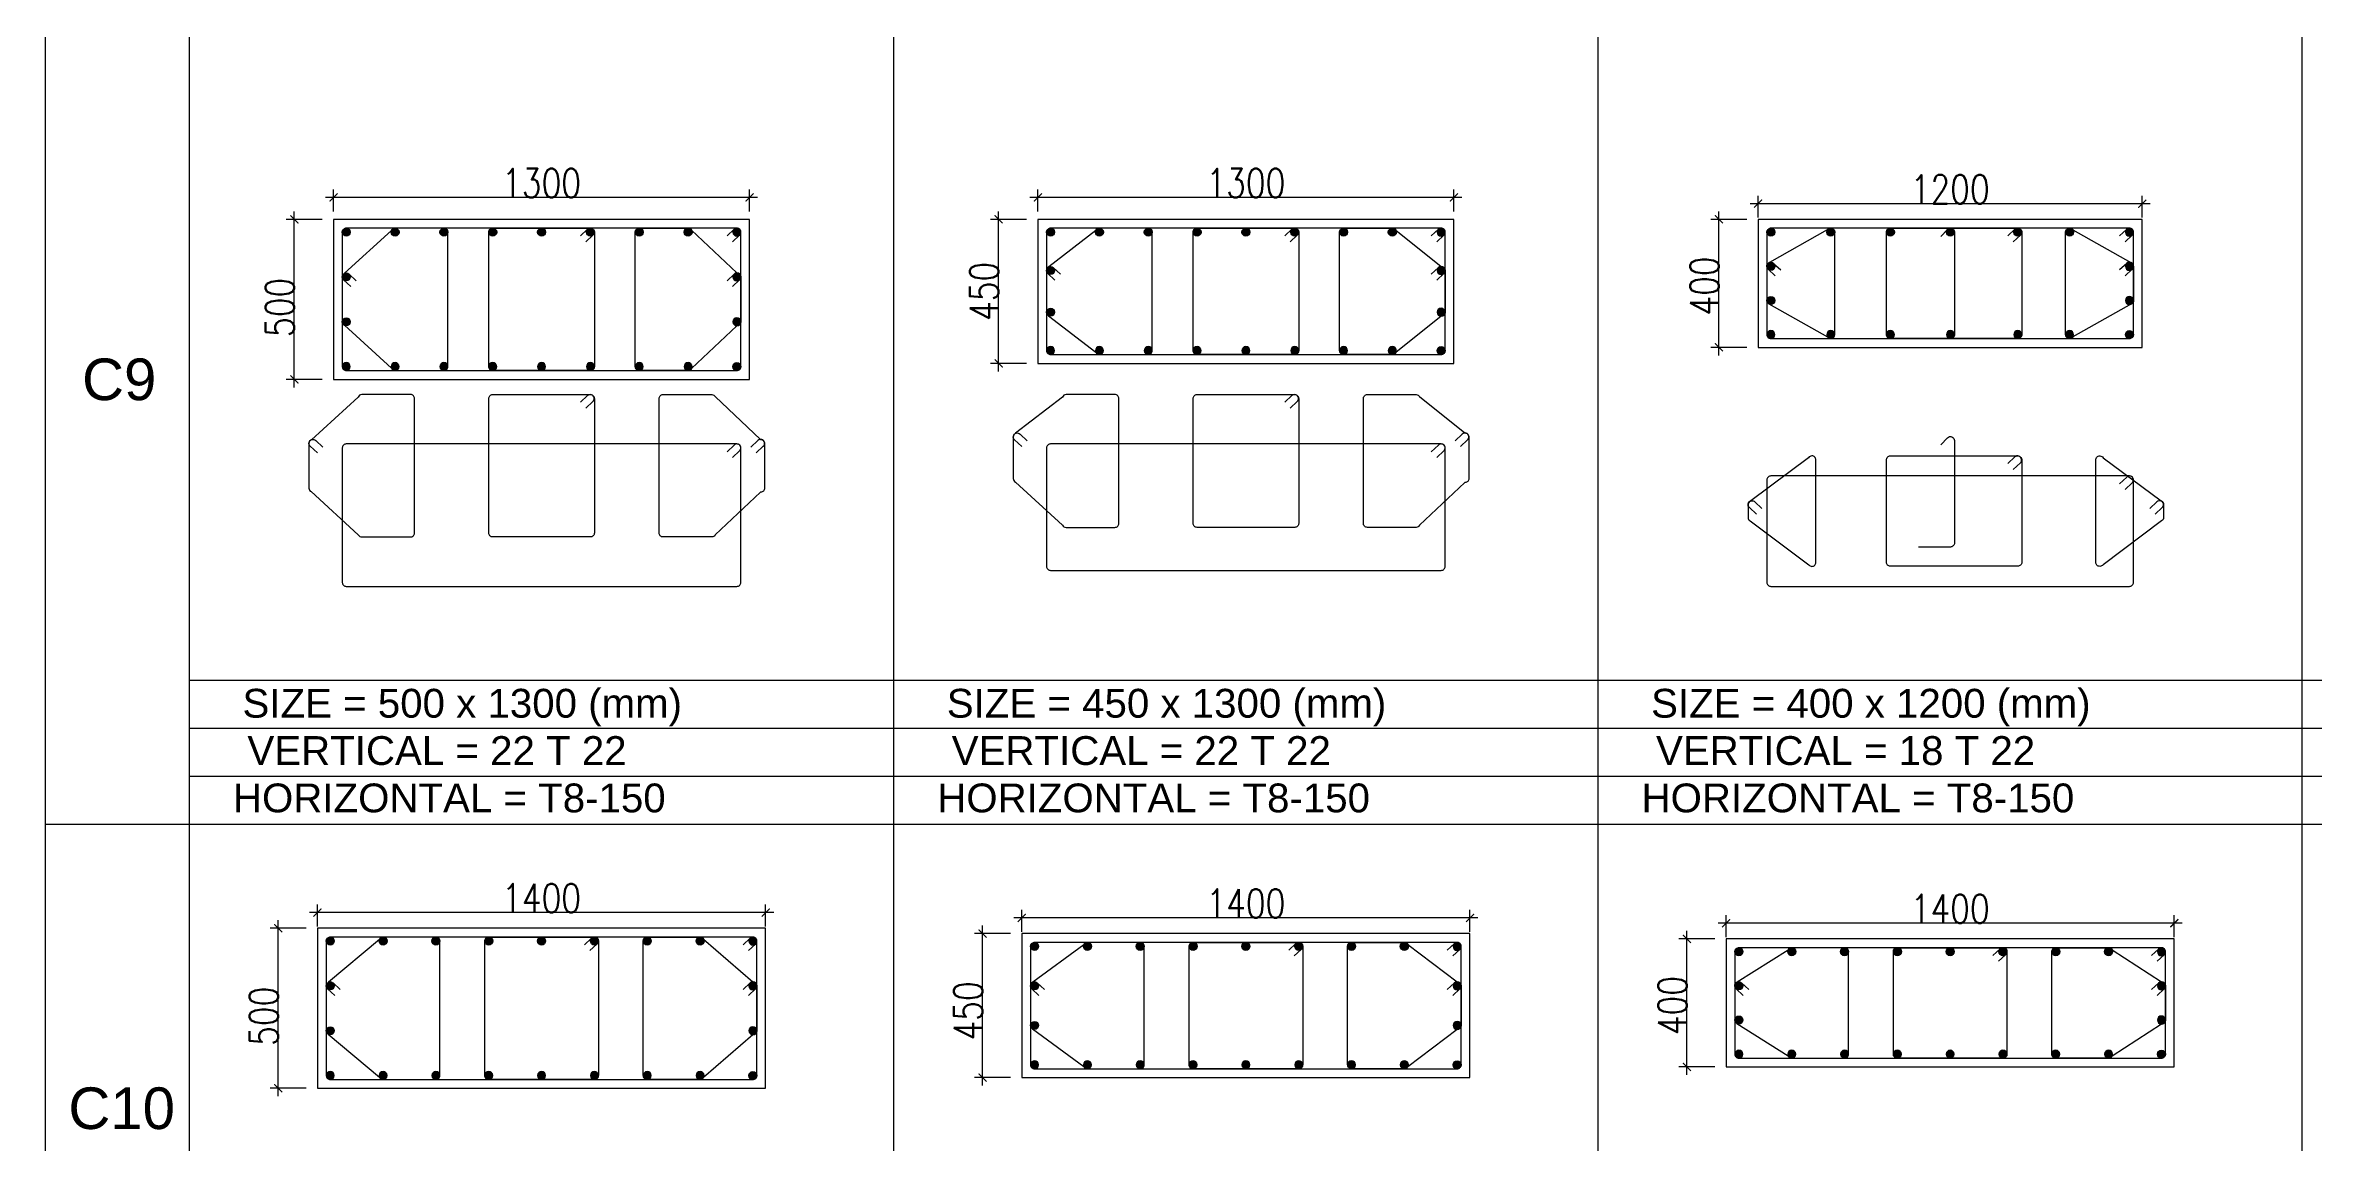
# Model space of a CAD drawing. Header units: millimetres. Extents: x -967280 to 3852, y 2833 to 1955156.
# Drawn here: x -420373 to -413288, y 452989 to 456417 of the extents above; entities that cross this region are included whole.
import ezdxf

# ---------------------------------------------------------------- set-up
doc = ezdxf.new("R2010")
doc.units = ezdxf.units.MM
doc.header["$LTSCALE"] = 1000
doc.header["$PDMODE"] = 35
doc.header["$PDSIZE"] = 25
for name, color, linetype in [('BARS', 1, 'Continuous'), ('S -Beams', 2, 'Continuous'), ('ST-COLUMN', 2, 'Continuous'), ('ST-STEEL', 4, 'Continuous'), ('ST-STEEL MARK', 1, 'Continuous'), ('ST-TEXT', 3, 'Continuous')]:
    doc.layers.add(name, color=color, linetype=linetype)
doc.styles.add('SIMPLEX', font='romans.shx', dxfattribs={"width": 0.8, "height": 90})
doc.styles.add('STRECTURAL', font='arial.ttf')
doc.styles.add('TXT DIM 25', font='arial.ttf')
doc.dimstyles.new('ST- DIM1-25', dxfattribs={"dimscale": 0.025, "dimtxt": 1000, "dimasz": 1000, "dimexe": 1000, "dimexo": 1000, "dimgap": 0.5, "dimtad": 2, "dimdec": 0, "dimrnd": 5, "dimzin": 0, "dimdsep": 46, "dimtxsty": 'TXT DIM 25', "dimblk": 'ARCHTICK', "dimcen": 90, "dimdle": 1000, "dimclrd": 1, "dimclre": 1, "dimclrt": 3, "dimadec": 1, "dimazin": 0, "dimtfac": 1, "dimtdec": 0, "dimtofl": 0, "dimtmove": 0, "dimatfit": 3, "dimfxl": 1, "dimtolj": 1, "dimtzin": 0, "dimarcsym": 0})

# ---------------------------------------------------------------- blocks, each defined once
blk = doc.blocks.new('_ArchTick')
at = {"color": 0, "linetype": 'ByBlock', "const_width": 0.15}
blk.add_lwpolyline([(-0.5, -0.5), (0.5, 0.5)], dxfattribs=at)
blk = doc.blocks.new('*D537')
at = {"color": 1, "lineweight": -2, "transparency": 16777216}
for p, q in [((-419645.5, 453133.4), (-419645.5, 453683.4)), ((-419558.2, 453658.4), (-419670.5, 453658.4)), ((-419558.2, 453158.4), (-419670.5, 453158.4))]:
    blk.add_line(p, q, dxfattribs=at)
at = {"layer": 'Defpoints', "color": 0, "transparency": 16777216}
for p in [(-419645.5, 453658.4), (-419533.2, 453658.4), (-419533.2, 453158.4)]:
    blk.add_point(p, dxfattribs=at)
at = {"color": 1, "lineweight": -2, "transparency": 16777216, "xscale": 25, "yscale": 25, "zscale": 25}
for p, rotation in [((-419645.5, 453658.4), 90), ((-419645.5, 453158.4), 270)]:
    blk.add_blockref('_ArchTick', p, dxfattribs=dict(at, rotation=rotation))
at = {"color": 3, "transparency": 16777216, "insert": (-419690.5, 453383.4), "char_height": 90, "attachment_point": 5, "rotation": 90, "style": 'SIMPLEX'}
blk.add_mtext('\\A1;500', dxfattribs=at)
blk = doc.blocks.new('*D538')
at = {"color": 1, "lineweight": -2, "transparency": 16777216}
for p, q in [((-418098.2, 453707.5), (-419548.2, 453707.5)), ((-419523.2, 453664), (-419523.2, 453732.5)), ((-418123.2, 453664), (-418123.2, 453732.5))]:
    blk.add_line(p, q, dxfattribs=at)
at = {"layer": 'Defpoints', "color": 0, "transparency": 16777216}
for p in [(-419523.2, 453707.5), (-419523.2, 453639), (-418123.2, 453639)]:
    blk.add_point(p, dxfattribs=at)
at = {"color": 1, "lineweight": -2, "transparency": 16777216, "xscale": 25, "yscale": 25, "zscale": 25, "rotation": 180}
blk.add_blockref('_ArchTick', (-419523.2, 453707.5), dxfattribs=at)
at = {"color": 1, "lineweight": -2, "transparency": 16777216, "xscale": 25, "yscale": 25, "zscale": 25}
blk.add_blockref('_ArchTick', (-418123.2, 453707.5), dxfattribs=at)
at = {"color": 3, "transparency": 16777216, "insert": (-418823.2, 453752.5), "char_height": 90, "attachment_point": 5, "style": 'SIMPLEX'}
blk.add_mtext('\\A1;1400', dxfattribs=at)
blk = doc.blocks.new('D25')
at = {"layer": 'BARS'}
h = blk.add_hatch(color=256, dxfattribs=at)
h.dxf.hatch_style = 1
edge = h.paths.add_edge_path()
edge.add_arc((0, 0), 12.5, 0, 360)
at = {"layer": 'BARS', "color": 1}
blk.add_circle((0, 0), 12.5, dxfattribs=at)
at = {"layer": 'Defpoints'}
for p, q in [((12.5, 0), (-12.5, 0)), ((0, -12.5), (0, 12.5))]:
    blk.add_line(p, q, dxfattribs=at)
at = {"layer": 'ST-STEEL'}
blk.add_circle((0, 0), 12.5, dxfattribs=at)
blk = doc.blocks.new('*D203')
at = {"color": 1, "lineweight": -2, "transparency": 16777216}
for p, q in [((-419508.2, 455873.4), (-419620.5, 455873.4)), ((-419595.5, 455348.4), (-419595.5, 455898.4)), ((-419508.2, 455373.4), (-419620.5, 455373.4))]:
    blk.add_line(p, q, dxfattribs=at)
at = {"layer": 'Defpoints', "color": 0, "transparency": 16777216}
for p in [(-419595.5, 455873.4), (-419483.2, 455873.4), (-419483.2, 455373.4)]:
    blk.add_point(p, dxfattribs=at)
at = {"color": 1, "lineweight": -2, "transparency": 16777216, "xscale": 25, "yscale": 25, "zscale": 25}
for p, rotation in [((-419595.5, 455873.4), 90), ((-419595.5, 455373.4), 270)]:
    blk.add_blockref('_ArchTick', p, dxfattribs=dict(at, rotation=rotation))
at = {"color": 3, "transparency": 16777216, "insert": (-419640.5, 455598.4), "char_height": 90, "attachment_point": 5, "rotation": 90, "style": 'SIMPLEX'}
blk.add_mtext('\\A1;500', dxfattribs=at)
blk = doc.blocks.new('*D204')
at = {"color": 1, "lineweight": -2, "transparency": 16777216}
for p, q in [((-419473.2, 455898.4), (-419473.2, 455966.9)), ((-418173.2, 455898.4), (-418173.2, 455966.9)), ((-418148.2, 455941.9), (-419498.2, 455941.9))]:
    blk.add_line(p, q, dxfattribs=at)
at = {"layer": 'Defpoints', "color": 0, "transparency": 16777216}
for p in [(-419473.2, 455941.9), (-419473.2, 455873.4), (-418173.2, 455873.4)]:
    blk.add_point(p, dxfattribs=at)
at = {"color": 1, "lineweight": -2, "transparency": 16777216, "xscale": 25, "yscale": 25, "zscale": 25, "rotation": 180}
blk.add_blockref('_ArchTick', (-419473.2, 455941.9), dxfattribs=at)
at = {"color": 1, "lineweight": -2, "transparency": 16777216, "xscale": 25, "yscale": 25, "zscale": 25}
blk.add_blockref('_ArchTick', (-418173.2, 455941.9), dxfattribs=at)
at = {"color": 3, "transparency": 16777216, "insert": (-418823.2, 455986.9), "char_height": 90, "attachment_point": 5, "style": 'SIMPLEX'}
blk.add_mtext('\\A1;1300', dxfattribs=at)
blk = doc.blocks.new('*D205')
at = {"color": 1, "lineweight": -2, "transparency": 16777216}
for p, q in [((-417308.2, 455873.4), (-417420.5, 455873.4)), ((-417395.5, 455398.4), (-417395.5, 455898.4)), ((-417308.2, 455423.4), (-417420.5, 455423.4))]:
    blk.add_line(p, q, dxfattribs=at)
at = {"layer": 'Defpoints', "color": 0, "transparency": 16777216}
for p in [(-417395.5, 455873.4), (-417283.2, 455873.4), (-417283.2, 455423.4)]:
    blk.add_point(p, dxfattribs=at)
at = {"color": 1, "lineweight": -2, "transparency": 16777216, "xscale": 25, "yscale": 25, "zscale": 25}
for p, rotation in [((-417395.5, 455873.4), 90), ((-417395.5, 455423.4), 270)]:
    blk.add_blockref('_ArchTick', p, dxfattribs=dict(at, rotation=rotation))
at = {"color": 3, "transparency": 16777216, "insert": (-417440.5, 455648.4), "char_height": 90, "attachment_point": 5, "rotation": 90, "style": 'SIMPLEX'}
blk.add_mtext('\\A1;450', dxfattribs=at)
blk = doc.blocks.new('*D206')
at = {"color": 1, "lineweight": -2, "transparency": 16777216}
for p, q in [((-417273.2, 455898.4), (-417273.2, 455966.9)), ((-415973.2, 455898.4), (-415973.2, 455966.9)), ((-415948.2, 455941.9), (-417298.2, 455941.9))]:
    blk.add_line(p, q, dxfattribs=at)
at = {"layer": 'Defpoints', "color": 0, "transparency": 16777216}
for p in [(-417273.2, 455941.9), (-417273.2, 455873.4), (-415973.2, 455873.4)]:
    blk.add_point(p, dxfattribs=at)
at = {"color": 1, "lineweight": -2, "transparency": 16777216, "xscale": 25, "yscale": 25, "zscale": 25, "rotation": 180}
blk.add_blockref('_ArchTick', (-417273.2, 455941.9), dxfattribs=at)
at = {"color": 1, "lineweight": -2, "transparency": 16777216, "xscale": 25, "yscale": 25, "zscale": 25}
blk.add_blockref('_ArchTick', (-415973.2, 455941.9), dxfattribs=at)
at = {"color": 3, "transparency": 16777216, "insert": (-416623.2, 455986.9), "char_height": 90, "attachment_point": 5, "style": 'SIMPLEX'}
blk.add_mtext('\\A1;1300', dxfattribs=at)
blk = doc.blocks.new('*D211')
at = {"color": 1, "lineweight": -2, "transparency": 16777216}
for p, q in [((-417358.2, 453641.8), (-417470.5, 453641.8)), ((-417445.5, 453166.8), (-417445.5, 453666.8)), ((-417358.2, 453191.8), (-417470.5, 453191.8))]:
    blk.add_line(p, q, dxfattribs=at)
at = {"layer": 'Defpoints', "color": 0, "transparency": 16777216}
for p in [(-417445.5, 453641.8), (-417333.2, 453641.8), (-417333.2, 453191.8)]:
    blk.add_point(p, dxfattribs=at)
at = {"color": 1, "lineweight": -2, "transparency": 16777216, "xscale": 25, "yscale": 25, "zscale": 25}
for p, rotation in [((-417445.5, 453641.8), 90), ((-417445.5, 453191.8), 270)]:
    blk.add_blockref('_ArchTick', p, dxfattribs=dict(at, rotation=rotation))
at = {"color": 3, "transparency": 16777216, "insert": (-417490.5, 453400.1), "char_height": 90, "attachment_point": 5, "rotation": 90, "style": 'SIMPLEX'}
blk.add_mtext('\\A1;450', dxfattribs=at)
blk = doc.blocks.new('*D212')
at = {"color": 1, "lineweight": -2, "transparency": 16777216}
for p, q in [((-415898.2, 453690.8), (-417348.2, 453690.8)), ((-417323.2, 453647.3), (-417323.2, 453715.8)), ((-415923.2, 453647.3), (-415923.2, 453715.8))]:
    blk.add_line(p, q, dxfattribs=at)
at = {"layer": 'Defpoints', "color": 0, "transparency": 16777216}
for p in [(-417323.2, 453690.8), (-417323.2, 453622.3), (-415923.2, 453622.3)]:
    blk.add_point(p, dxfattribs=at)
at = {"color": 1, "lineweight": -2, "transparency": 16777216, "xscale": 25, "yscale": 25, "zscale": 25, "rotation": 180}
blk.add_blockref('_ArchTick', (-417323.2, 453690.8), dxfattribs=at)
at = {"color": 1, "lineweight": -2, "transparency": 16777216, "xscale": 25, "yscale": 25, "zscale": 25}
blk.add_blockref('_ArchTick', (-415923.2, 453690.8), dxfattribs=at)
at = {"color": 3, "transparency": 16777216, "insert": (-416623.2, 453735.8), "char_height": 90, "attachment_point": 5, "style": 'SIMPLEX'}
blk.add_mtext('\\A1;1400', dxfattribs=at)
blk = doc.blocks.new('*D213')
at = {"color": 1, "lineweight": -2, "transparency": 16777216}
for p, q in [((-415158.2, 453625.1), (-415270.5, 453625.1)), ((-415245.5, 453200.1), (-415245.5, 453650.1)), ((-415158.2, 453225.1), (-415270.5, 453225.1))]:
    blk.add_line(p, q, dxfattribs=at)
at = {"layer": 'Defpoints', "color": 0, "transparency": 16777216}
for p in [(-415245.5, 453625.1), (-415133.2, 453625.1), (-415133.2, 453225.1)]:
    blk.add_point(p, dxfattribs=at)
at = {"color": 1, "lineweight": -2, "transparency": 16777216, "xscale": 25, "yscale": 25, "zscale": 25}
for p, rotation in [((-415245.5, 453625.1), 90), ((-415245.5, 453225.1), 270)]:
    blk.add_blockref('_ArchTick', p, dxfattribs=dict(at, rotation=rotation))
at = {"color": 3, "transparency": 16777216, "insert": (-415290.5, 453416.8), "char_height": 90, "attachment_point": 5, "rotation": 90, "style": 'SIMPLEX'}
blk.add_mtext('\\A1;400', dxfattribs=at)
blk = doc.blocks.new('*D214')
at = {"color": 1, "lineweight": -2, "transparency": 16777216}
for p, q in [((-415123.2, 453630.6), (-415123.2, 453699.2)), ((-413723.2, 453630.6), (-413723.2, 453699.2)), ((-413698.2, 453674.2), (-415148.2, 453674.2))]:
    blk.add_line(p, q, dxfattribs=at)
at = {"layer": 'Defpoints', "color": 0, "transparency": 16777216}
for p in [(-415123.2, 453674.2), (-415123.2, 453605.6), (-413723.2, 453605.6)]:
    blk.add_point(p, dxfattribs=at)
at = {"color": 1, "lineweight": -2, "transparency": 16777216, "xscale": 25, "yscale": 25, "zscale": 25, "rotation": 180}
blk.add_blockref('_ArchTick', (-415123.2, 453674.2), dxfattribs=at)
at = {"color": 1, "lineweight": -2, "transparency": 16777216, "xscale": 25, "yscale": 25, "zscale": 25}
blk.add_blockref('_ArchTick', (-413723.2, 453674.2), dxfattribs=at)
at = {"color": 3, "transparency": 16777216, "insert": (-414423.2, 453719.2), "char_height": 90, "attachment_point": 5, "style": 'SIMPLEX'}
blk.add_mtext('\\A1;1400', dxfattribs=at)
blk = doc.blocks.new('*D225')
at = {"color": 1, "lineweight": -2, "transparency": 16777216}
for p, q in [((-415058.2, 455873.4), (-415170.5, 455873.4)), ((-415145.5, 455448.4), (-415145.5, 455898.4)), ((-415058.2, 455473.4), (-415170.5, 455473.4))]:
    blk.add_line(p, q, dxfattribs=at)
at = {"layer": 'Defpoints', "color": 0, "transparency": 16777216}
for p in [(-415145.5, 455873.4), (-415033.2, 455873.4), (-415033.2, 455473.4)]:
    blk.add_point(p, dxfattribs=at)
at = {"color": 1, "lineweight": -2, "transparency": 16777216, "xscale": 25, "yscale": 25, "zscale": 25}
for p, rotation in [((-415145.5, 455873.4), 90), ((-415145.5, 455473.4), 270)]:
    blk.add_blockref('_ArchTick', p, dxfattribs=dict(at, rotation=rotation))
at = {"color": 3, "transparency": 16777216, "insert": (-415190.5, 455665), "char_height": 90, "attachment_point": 5, "rotation": 90, "style": 'SIMPLEX'}
blk.add_mtext('\\A1;400', dxfattribs=at)
blk = doc.blocks.new('*D226')
at = {"color": 1, "lineweight": -2, "transparency": 16777216}
for p, q in [((-415023.2, 455878.9), (-415023.2, 455947.4)), ((-413823.2, 455878.9), (-413823.2, 455947.4)), ((-413798.2, 455922.4), (-415048.2, 455922.4))]:
    blk.add_line(p, q, dxfattribs=at)
at = {"layer": 'Defpoints', "color": 0, "transparency": 16777216}
for p in [(-415023.2, 455922.4), (-415023.2, 455853.9), (-413823.2, 455853.9)]:
    blk.add_point(p, dxfattribs=at)
at = {"color": 1, "lineweight": -2, "transparency": 16777216, "xscale": 25, "yscale": 25, "zscale": 25, "rotation": 180}
blk.add_blockref('_ArchTick', (-415023.2, 455922.4), dxfattribs=at)
at = {"color": 1, "lineweight": -2, "transparency": 16777216, "xscale": 25, "yscale": 25, "zscale": 25}
blk.add_blockref('_ArchTick', (-413823.2, 455922.4), dxfattribs=at)
at = {"color": 3, "transparency": 16777216, "insert": (-414423.2, 455967.4), "char_height": 90, "attachment_point": 5, "style": 'SIMPLEX'}
blk.add_mtext('\\A1;1200', dxfattribs=at)

msp = doc.modelspace()

# ---------------------------------------------------------------- linework, layer by layer
at = {"layer": 'S -Beams', "color": 4, "ltscale": 30}
for points in [[(-414995.7, 455727.3), (-414995.7, 455620.2, 0.284178), (-414989.4, 455609.2), (-414806.6, 455505.9, 0.243217), (-414796.4, 455500.7, 0.414214), (-414783.9, 455513.2), (-414783.9, 455833.4, 0.414242), (-414796.4, 455845.9, 0.252519), (-414806.9, 455840.2), (-414987.7, 455738.3, 0.323602), (-414995.7, 455726), (-414995.7, 455620.7)], [(-413850.7, 455727.3), (-413850.7, 455620.2, -0.284178), (-413856.9, 455609.2), (-414039.8, 455505.9, -0.243217), (-414050, 455500.7, -0.414214), (-414062.5, 455513.2), (-414062.5, 455833.4, -0.414242), (-414050, 455845.9, -0.252519), (-414039.5, 455840.2), (-413858.7, 455738.3, -0.323602), (-413850.7, 455726), (-413850.7, 455620.7)], [(-415054.2, 454982.5), (-415054.2, 454942.1, 0.284178), (-415048, 454931.1), (-414865.1, 454794.5, 0.243217), (-414854.9, 454789.2, 0.414214), (-414842.4, 454801.7), (-414842.4, 455121.9, 0.414242), (-414854.9, 455134.4, 0.252519), (-414865.4, 455128.8), (-415046.2, 454993.5, 0.323602), (-415054.2, 454981.2), (-415054.2, 454942.5)], [(-413756.5, 454982.5), (-413756.5, 454942.1, -0.284178), (-413762.8, 454931.1), (-413945.6, 454794.5, -0.243217), (-413955.8, 454789.2, -0.414214), (-413968.3, 454801.7), (-413968.3, 455121.9, -0.414242), (-413955.8, 455134.4, -0.252519), (-413945.4, 455128.8), (-413764.5, 454993.5, -0.323602), (-413756.5, 454981.2), (-413756.5, 454942.5)]]:
    msp.add_lwpolyline(points, format="xyb", dxfattribs=at)
at = {"layer": 'ST-COLUMN'}
for points in [[(-419473.2, 455373.4), (-418173.2, 455373.4), (-418173.2, 455873.4), (-419473.2, 455873.4)], [(-417273.2, 455423.4), (-415973.2, 455423.4), (-415973.2, 455873.4), (-417273.2, 455873.4)], [(-415023.2, 455473.4), (-413823.2, 455473.4), (-413823.2, 455873.4), (-415023.2, 455873.4)], [(-419523.2, 453158.4), (-418123.2, 453158.4), (-418123.2, 453658.4), (-419523.2, 453658.4)], [(-417323.2, 453191.8), (-415923.2, 453191.8), (-415923.2, 453641.8), (-417323.2, 453641.8)], [(-415123.2, 453225.1), (-413723.2, 453225.1), (-413723.2, 453625.1), (-415123.2, 453625.1)]]:
    msp.add_lwpolyline(points, close=True, dxfattribs=at)
at = {"layer": 'ST-STEEL'}
for points in [[(-419433.2, 455400.9), (-418213.2, 455400.9, 0.414214), (-418200.7, 455413.3), (-418200.7, 455833.4, 0.414214), (-418213.2, 455845.9), (-419433.2, 455845.9, 0.414214), (-419445.7, 455833.4), (-419445.7, 455413.3, 0.414214)], [(-417233.2, 455450.9), (-416013.2, 455450.9, 0.414214), (-416000.7, 455463.3), (-416000.7, 455833.4, 0.414214), (-416013.2, 455845.9), (-417233.2, 455845.9, 0.414214), (-417245.7, 455833.4), (-417245.7, 455463.3, 0.414214)], [(-414983.2, 455500.9), (-413863.2, 455500.9, 0.414214), (-413850.7, 455513.4), (-413850.7, 455833.4, 0.414214), (-413863.2, 455845.9), (-414983.2, 455845.9, 0.414214), (-414995.7, 455833.4), (-414995.7, 455513.4, 0.414214)], [(-419433.2, 454726.6), (-418213.2, 454726.6, 0.414214), (-418200.7, 454739.1), (-418200.7, 455159.1, 0.414214), (-418213.2, 455171.6), (-419433.2, 455171.6, 0.414214), (-419445.7, 455159.1), (-419445.7, 454739.1, 0.414214)], [(-417233.2, 454776.6), (-416013.2, 454776.6, 0.414214), (-416000.7, 454789.1), (-416000.7, 455159.1, 0.414214), (-416013.2, 455171.6), (-417233.2, 455171.6, 0.414214), (-417245.7, 455159.1), (-417245.7, 454789.1, 0.414214)], [(-414983.2, 454726.6), (-413863.2, 454726.6, 0.414214), (-413850.7, 454739.1), (-413850.7, 455059.1, 0.414214), (-413863.2, 455071.6), (-414983.2, 455071.6, 0.414214), (-414995.7, 455059.1), (-414995.7, 454739.1, 0.414214)], [(-419483.2, 453185.9), (-418163.2, 453185.9, 0.414214), (-418150.7, 453198.4), (-418150.7, 453618.4, 0.414214), (-418163.2, 453630.9), (-419483.2, 453630.9, 0.414214), (-419495.7, 453618.4), (-419495.7, 453198.4, 0.414214)], [(-417283.2, 453219.3), (-415963.2, 453219.3, 0.414214), (-415950.7, 453231.8), (-415950.7, 453601.8, 0.414214), (-415963.2, 453614.3), (-417283.2, 453614.3, 0.414214), (-417295.7, 453601.8), (-417295.7, 453231.8, 0.414214)], [(-415083.2, 453252.6), (-413763.2, 453252.6, 0.414214), (-413750.7, 453265.1), (-413750.7, 453585.1, 0.414214), (-413763.2, 453597.6), (-415083.2, 453597.6, 0.414214), (-415095.7, 453585.1), (-415095.7, 453265.1, 0.414214)]]:
    msp.add_lwpolyline(points, format="xyb", close=True, dxfattribs=at)
at = {"layer": 'ST-STEEL', "ltscale": 30}
for points in [[(-419445.7, 455693.4), (-419445.7, 455553.4, 0.271595), (-419439.3, 455542.4), (-419292, 455408, 0.288953), (-419280.8, 455400.9), (-419128.4, 455400.9, 0.414214), (-419115.9, 455413.3), (-419115.9, 455833.4, 0.414214), (-419128.4, 455845.9), (-419280.8, 455845.9, 0.301014), (-419292.2, 455838.2), (-419438.3, 455704.8, 0.296447), (-419445.7, 455693.4)], [(-418200.7, 455693.4), (-418200.7, 455553.4, -0.414214), (-418213.2, 455540.9), (-418354.7, 455407.4, -0.274296), (-418365.6, 455400.9), (-418517.9, 455400.9, -0.414214), (-418530.4, 455413.3), (-418530.4, 455833.4, -0.414214), (-418517.9, 455845.9), (-418365.6, 455845.9, -0.265293), (-418354.9, 455839.7), (-418213.2, 455705.9, -0.414214), (-418200.7, 455693.4)], [(-417245.7, 455713.4), (-417245.7, 455583.4, 0.271595), (-417239.3, 455572.4), (-417092, 455458, 0.288953), (-417080.8, 455450.9), (-416928.4, 455450.9, 0.414214), (-416915.9, 455463.3), (-416915.9, 455833.4, 0.414214), (-416928.4, 455845.9), (-417080.8, 455845.9, 0.301014), (-417092.2, 455838.2), (-417238.3, 455724.8, 0.296447), (-417245.7, 455713.4)], [(-416000.7, 455713.4), (-416000.7, 455583.4, -0.414214), (-416013.2, 455570.9), (-416154.7, 455457.4, -0.274296), (-416165.6, 455450.9), (-416317.9, 455450.9, -0.414214), (-416330.4, 455463.3), (-416330.4, 455833.4, -0.414214), (-416317.9, 455845.9), (-416165.6, 455845.9, -0.265293), (-416154.9, 455839.7), (-416013.2, 455725.9, -0.414214), (-416000.7, 455713.4)], [(-414452.3, 455819.7), (-414431.5, 455842, -0.675243), (-414409.9, 455833.4), (-414409.9, 455513.3, -0.414214), (-414422.4, 455500.8), (-414522.4, 455500.8)], [(-419549.7, 455173.5), (-419549.7, 455033.5, 0.271595), (-419543.3, 455022.6), (-419396, 454888.1, 0.288953), (-419384.7, 454881), (-419232.4, 454881, 0.414214), (-419219.9, 454893.5), (-419219.9, 455313.5, 0.414214), (-419232.4, 455326), (-419384.7, 455326, 0.301014), (-419396.2, 455318.3), (-419542.3, 455184.9, 0.296447), (-419549.7, 455173.5)], [(-418126.5, 455173.5), (-418126.5, 455033.5, -0.414214), (-418139, 455021), (-418280.5, 454887.5, -0.274296), (-418291.4, 454881), (-418443.7, 454881, -0.414214), (-418456.2, 454893.5), (-418456.2, 455313.5, -0.414214), (-418443.7, 455326), (-418291.4, 455326, -0.265293), (-418280.7, 455319.8), (-418139, 455186, -0.414214), (-418126.5, 455173.5)], [(-417349.7, 455193.5), (-417349.7, 455063.5, 0.271595), (-417343.3, 455052.6), (-417196, 454918.1, 0.288953), (-417184.7, 454911), (-417032.4, 454911, 0.414214), (-417019.9, 454923.5), (-417019.9, 455313.5, 0.414214), (-417032.4, 455326), (-417184.7, 455326, 0.301014), (-417196.2, 455318.3), (-417342.3, 455204.9, 0.296447), (-417349.7, 455193.5)], [(-415926.5, 455193.5), (-415926.5, 455063.5, -0.414214), (-415939, 455051), (-416080.5, 454917.5, -0.274296), (-416091.4, 454911), (-416243.7, 454911, -0.414214), (-416256.2, 454923.5), (-416256.2, 455313.5, -0.414214), (-416243.7, 455326), (-416091.4, 455326, -0.265293), (-416080.7, 455319.8), (-415939, 455206, -0.414214), (-415926.5, 455193.5)], [(-414452.3, 455168.5), (-414431.5, 455190.9, -0.675243), (-414409.9, 455182.2), (-414409.9, 454862.2, -0.414214), (-414422.4, 454849.7), (-414522.4, 454849.7)], [(-419495.7, 453478.4), (-419495.7, 453338.4, 0.271595), (-419489.3, 453327.5), (-419329.5, 453193.1, 0.288953), (-419318.3, 453185.9), (-419153.4, 453185.9, 0.414214), (-419140.9, 453198.4), (-419140.9, 453618.4, 0.414214), (-419153.4, 453630.9), (-419318.3, 453630.9, 0.301014), (-419329.7, 453623.3), (-419488.3, 453489.9, 0.296447), (-419495.7, 453478.4)], [(-418150.7, 453478.4), (-418150.7, 453338.4, -0.414214), (-418163.2, 453325.9), (-418317.2, 453192.5, -0.274296), (-418328.1, 453185.9), (-418492.9, 453185.9, -0.414214), (-418505.4, 453198.4), (-418505.4, 453618.4, -0.414214), (-418492.9, 453630.9), (-418328.1, 453630.9, -0.265293), (-418317.4, 453624.8), (-418163.2, 453490.9, -0.414214), (-418150.7, 453478.4)], [(-417295.7, 453478.4), (-417295.7, 453355.1, 0.271595), (-417289.3, 453344.2), (-417129.5, 453226.5, 0.288953), (-417118.3, 453219.3), (-416953.4, 453219.3, 0.414214), (-416940.9, 453231.8), (-416940.9, 453601.8, 0.414214), (-416953.4, 453614.3), (-417118.3, 453614.3, 0.301014), (-417129.7, 453606.6), (-417288.3, 453489.9, 0.296447), (-417295.7, 453478.4)], [(-415950.7, 453478.4), (-415950.7, 453355.1, -0.414214), (-415963.2, 453342.6), (-416117.2, 453225.8, -0.274296), (-416128.1, 453219.3), (-416292.9, 453219.3, -0.414214), (-416305.4, 453231.8), (-416305.4, 453601.8, -0.414214), (-416292.9, 453614.3), (-416128.1, 453614.3, -0.265293), (-416117.4, 453608.1), (-415963.2, 453490.9, -0.414214), (-415950.7, 453478.4)], [(-415095.7, 453478.4), (-415095.7, 453371.8, 0.271595), (-415089.3, 453360.9), (-414929.5, 453259.8, 0.288953), (-414918.3, 453252.6), (-414753.4, 453252.6, 0.414214), (-414740.9, 453265.1), (-414740.9, 453585.1, 0.414214), (-414753.4, 453597.6), (-414918.3, 453597.6, 0.301014), (-414929.7, 453589.9), (-415088.3, 453489.9, 0.296447), (-415095.7, 453478.4)], [(-413750.7, 453478.4), (-413750.7, 453371.8, -0.414214), (-413763.2, 453359.3), (-413917.2, 453259.2, -0.274296), (-413928.1, 453252.6), (-414092.9, 453252.6, -0.414214), (-414105.4, 453265.1), (-414105.4, 453585.1, -0.414214), (-414092.9, 453597.6), (-413928.1, 453597.6, -0.265293), (-413917.4, 453591.4), (-413763.2, 453490.9, -0.414214), (-413750.7, 453478.4)]]:
    msp.add_lwpolyline(points, format="xyb", dxfattribs=at)
for points in [[(-418975.7, 455845.9), (-418670.7, 455845.9, -0.414214), (-418658.2, 455833.4), (-418658.2, 455413.3, -0.414214), (-418670.7, 455400.9), (-418975.7, 455400.9, -0.414214), (-418988.2, 455413.3), (-418988.2, 455833.4, -0.414214)], [(-416775.7, 455845.9), (-416470.7, 455845.9, -0.414214), (-416458.2, 455833.4), (-416458.2, 455463.3, -0.414214), (-416470.7, 455450.9), (-416775.7, 455450.9, -0.414214), (-416788.2, 455463.3), (-416788.2, 455833.4, -0.414214)], [(-414609.9, 455845.9), (-414212, 455845.9, -0.414214), (-414199.5, 455833.4), (-414199.5, 455513.4, -0.414214), (-414212, 455500.9), (-414609.9, 455500.9, -0.414214), (-414622.4, 455513.4), (-414622.4, 455833.4, -0.414214)], [(-418975.7, 455326), (-418670.7, 455326, -0.414214), (-418658.2, 455313.5), (-418658.2, 454893.5, -0.414214), (-418670.7, 454881), (-418975.7, 454881, -0.414214), (-418988.2, 454893.5), (-418988.2, 455313.5, -0.414214)], [(-416775.7, 455326), (-416470.7, 455326, -0.414214), (-416458.2, 455313.5), (-416458.2, 454923.5, -0.414214), (-416470.7, 454911), (-416775.7, 454911, -0.414214), (-416788.2, 454923.5), (-416788.2, 455313.5, -0.414214)], [(-414609.9, 455134.4), (-414212, 455134.4, -0.414214), (-414199.5, 455121.9), (-414199.5, 454801.9, -0.414214), (-414212, 454789.4), (-414609.9, 454789.4, -0.414214), (-414622.4, 454801.9), (-414622.4, 455121.9, -0.414214)], [(-418988.2, 453630.9), (-418658.2, 453630.9, -0.414214), (-418645.7, 453618.4), (-418645.7, 453198.4, -0.414214), (-418658.2, 453185.9), (-418988.2, 453185.9, -0.414214), (-419000.7, 453198.4), (-419000.7, 453618.4, -0.414214)], [(-416788.2, 453614.3), (-416458.2, 453614.3, -0.414214), (-416445.7, 453601.8), (-416445.7, 453231.8, -0.414214), (-416458.2, 453219.3), (-416788.2, 453219.3, -0.414214), (-416800.7, 453231.8), (-416800.7, 453601.8, -0.414214)], [(-414588.2, 453597.6), (-414258.2, 453597.6, -0.414214), (-414245.7, 453585.1), (-414245.7, 453265.1, -0.414214), (-414258.2, 453252.6), (-414588.2, 453252.6, -0.414214), (-414600.7, 453265.1), (-414600.7, 453585.1, -0.414214)]]:
    msp.add_lwpolyline(points, format="xyb", close=True, dxfattribs=at)
at = {"layer": 'ST-STEEL'}
for points in [[(-418684.9, 455803.5), (-418662.7, 455824.2, 1.002678), (-418679.7, 455842.5), (-418701.9, 455821.8)], [(-418226.9, 455803.5), (-418204.7, 455824.2, 1.002678), (-418221.7, 455842.5), (-418243.9, 455821.8)], [(-416484.9, 455803.5), (-416462.7, 455824.2, 1.002678), (-416479.7, 455842.5), (-416501.9, 455821.8)], [(-416026.9, 455803.5), (-416004.7, 455824.2, 1.002678), (-416021.7, 455842.5), (-416043.9, 455821.8)], [(-414226.2, 455803.5), (-414204, 455824.2, 1.002678), (-414221, 455842.5), (-414243.2, 455821.8)], [(-413876.9, 455803.5), (-413854.7, 455824.2, 1.002678), (-413871.7, 455842.5), (-413893.9, 455821.8)], [(-414969.5, 455696.9), (-414991.7, 455717.5, -1.002678), (-414974.7, 455735.8), (-414952.5, 455715.2)], [(-413876.9, 455696.9), (-413854.7, 455717.5, 1.002678), (-413871.7, 455735.8), (-413893.9, 455715.2)], [(-419419.5, 455663.5), (-419441.7, 455684.2, -1.002678), (-419424.7, 455702.5), (-419402.5, 455681.8)], [(-418226.9, 455663.5), (-418204.7, 455684.2, 1.002678), (-418221.7, 455702.5), (-418243.9, 455681.8)], [(-417219.5, 455683.5), (-417241.7, 455704.2, -1.002678), (-417224.7, 455722.5), (-417202.5, 455701.8)], [(-416026.9, 455683.5), (-416004.7, 455704.2, 1.002678), (-416021.7, 455722.5), (-416043.9, 455701.8)], [(-418684.9, 455283.7), (-418662.7, 455304.3, 1.002678), (-418679.7, 455322.6), (-418701.9, 455301.9)], [(-416484.9, 455283.7), (-416462.7, 455304.3, 1.002678), (-416479.7, 455322.6), (-416501.9, 455301.9)], [(-419523.5, 455143.7), (-419545.7, 455164.3, -1.002678), (-419528.6, 455182.6), (-419506.5, 455161.9)], [(-418226.9, 455129.2), (-418204.7, 455149.9, 1.002678), (-418221.7, 455168.2), (-418243.9, 455147.5)], [(-418152.7, 455143.7), (-418130.5, 455164.3, 1.002678), (-418147.5, 455182.6), (-418169.7, 455161.9)], [(-417323.5, 455163.7), (-417345.7, 455184.3, -1.002678), (-417328.6, 455202.6), (-417306.5, 455181.9)], [(-416026.9, 455129.2), (-416004.7, 455149.9, 1.002678), (-416021.7, 455168.2), (-416043.9, 455147.5)], [(-415952.7, 455163.7), (-415930.5, 455184.3, 1.002678), (-415947.5, 455202.6), (-415969.7, 455181.9)], [(-414226.2, 455092.1), (-414204, 455112.7, 1.002678), (-414221, 455131), (-414243.2, 455110.4)], [(-413876.9, 455029.2), (-413854.7, 455049.9, 1.002678), (-413871.7, 455068.2), (-413893.9, 455047.5)], [(-415028, 454952.1), (-415050.2, 454972.7, -1.002678), (-415033.2, 454991), (-415011, 454970.3)], [(-413782.7, 454952.1), (-413760.5, 454972.7, 1.002678), (-413777.6, 454991), (-413799.7, 454970.4)], [(-418672.4, 453588.6), (-418650.2, 453609.3, 1.002678), (-418667.2, 453627.6), (-418689.4, 453606.9)], [(-418176.9, 453588.6), (-418154.7, 453609.3, 1.002678), (-418171.7, 453627.6), (-418193.9, 453606.9)], [(-416472.4, 453572), (-416450.2, 453592.6, 1.002678), (-416467.2, 453610.9), (-416489.4, 453590.2)], [(-415976.9, 453572), (-415954.7, 453592.6, 1.002678), (-415971.7, 453610.9), (-415993.9, 453590.3)], [(-414272.4, 453555.3), (-414250.2, 453575.9, 1.002678), (-414267.2, 453594.2), (-414289.4, 453573.6)], [(-413776.9, 453555.3), (-413754.7, 453575.9, 1.002678), (-413771.7, 453594.2), (-413793.9, 453573.6)], [(-419469.5, 453448.6), (-419491.7, 453469.3, -1.002678), (-419474.7, 453487.6), (-419452.5, 453466.9)], [(-418176.9, 453448.6), (-418154.7, 453469.3, 1.002678), (-418171.7, 453487.6), (-418193.9, 453466.9)], [(-417269.5, 453448.6), (-417291.7, 453469.3, -1.002678), (-417274.7, 453487.6), (-417252.5, 453466.9)], [(-415976.9, 453448.6), (-415954.7, 453469.3, 1.002678), (-415971.7, 453487.6), (-415993.9, 453466.9)], [(-415069.5, 453448.6), (-415091.7, 453469.3, -1.002678), (-415074.7, 453487.6), (-415052.5, 453466.9)], [(-413776.9, 453448.6), (-413754.7, 453469.3, 1.002678), (-413771.7, 453487.6), (-413793.9, 453466.9)]]:
    msp.add_lwpolyline(points, format="xyb", dxfattribs=at)
at = {"layer": 'ST-STEEL MARK', "color": 0}
for p, q in [((-420373.2, 450065.3), (-420373.2, 472903.4)), ((-419923.2, 450065.3), (-419923.2, 472903.4)), ((-417723.2, 450065.3), (-417723.2, 472903.4)), ((-415523.2, 453708.8), (-415523.2, 472903.4)), ((-415523.2, 450065.3), (-415523.2, 472903.4)), ((-413323.2, 450065.3), (-413323.2, 472903.4)), ((-420373.2, 453983.3), (-406196.8, 453983.3))]:
    msp.add_line(p, q, dxfattribs=at)
at = {"layer": 'ST-STEEL MARK'}
for p, q in [((-419923.2, 454433.3), (-406196.8, 454433.3)), ((-419923.2, 454283.3), (-406196.8, 454283.3)), ((-419923.2, 454133.3), (-406196.8, 454133.3))]:
    msp.add_line(p, q, dxfattribs=at)

# ---------------------------------------------------------------- block references
at = {"layer": 'ST-STEEL', "color": 0}
for p, rotation in [((-419433.2, 455833.4), 270), ((-419280.7, 455833.4), 90.00000000000001), ((-419128.2, 455833.4), 90.00000000000001), ((-418975.7, 455833.4), 90.00000000000001), ((-418823.2, 455833.4), 90.00000000000001), ((-418670.7, 455833.4), 90.00000000000001), ((-418518.2, 455833.4), 90.00000000000001), ((-418365.7, 455833.4), 90.00000000000001), ((-417233.2, 455833.4), 270), ((-417080.7, 455833.4), 90.00000000000001), ((-416928.2, 455833.4), 90.00000000000001), ((-416775.7, 455833.4), 90.00000000000001), ((-416623.2, 455833.4), 90.00000000000001), ((-416470.7, 455833.4), 90.00000000000001), ((-416318.2, 455833.4), 90.00000000000001), ((-416165.7, 455833.4), 90.00000000000001), ((-414983.2, 455833.4), 270), ((-414796.4, 455833.4), 90.00000000000001), ((-414609.9, 455833.4), 90.00000000000001), ((-414422.4, 455833.4), 90.00000000000001), ((-414212, 455833.4), 90.00000000000001), ((-414050, 455833.4), 90.00000000000001), ((-414983.2, 455726.7), 90.00000000000001), ((-419433.2, 455693.4), 90.00000000000001), ((-417233.2, 455713.4), 90.00000000000001), ((-417233.2, 455583.4), 90.00000000000001), ((-414983.2, 455620), 90.00000000000001), ((-419433.2, 455553.4), 90.00000000000001), ((-413863.2, 455513.4), 90.00000000000001), ((-416013.2, 455463.3), 90.00000000000001), ((-418213.2, 455413.3), 90.00000000000001), ((-419483.2, 453618.4), 270), ((-419318.2, 453618.4), 90.00000000000001), ((-419153.2, 453618.4), 90.00000000000001), ((-418988.2, 453618.4), 90.00000000000001), ((-418823.2, 453618.4), 90.00000000000001), ((-418658.2, 453618.4), 90.00000000000001), ((-418493.2, 453618.4), 90.00000000000001), ((-418328.2, 453618.4), 90.00000000000001), ((-417283.2, 453601.8), 270), ((-417118.2, 453601.8), 90.00000000000001), ((-416953.2, 453601.8), 90.00000000000001), ((-416788.2, 453601.8), 90.00000000000001), ((-416623.2, 453601.8), 90.00000000000001), ((-416458.2, 453601.8), 90.00000000000001), ((-416293.2, 453601.8), 90.00000000000001), ((-416128.2, 453601.8), 90.00000000000001), ((-415083.2, 453585.1), 270), ((-414918.2, 453585.1), 90.00000000000001), ((-414753.2, 453585.1), 90.00000000000001), ((-414588.2, 453585.1), 90.00000000000001), ((-414423.2, 453585.1), 90.00000000000001), ((-414258.2, 453585.1), 90.00000000000001), ((-414093.2, 453585.1), 90.00000000000001), ((-413928.2, 453585.1), 90.00000000000001), ((-419483.2, 453478.4), 90.00000000000001), ((-417283.2, 453478.4), 90.00000000000001), ((-415083.2, 453478.4), 90.00000000000001), ((-419483.2, 453338.4), 90.00000000000001), ((-417283.2, 453355.1), 90.00000000000001), ((-415083.2, 453371.8), 90.00000000000001), ((-413763.2, 453265.1), 90.00000000000001), ((-418163.2, 453198.4), 90.00000000000001), ((-415963.2, 453231.8), 90.00000000000001)]:
    msp.add_blockref('D25', p, dxfattribs=dict(at, rotation=rotation))
at = {"layer": 'ST-STEEL', "color": 0, "xscale": -1}
for p, rotation in [((-418213.2, 455833.4), 90), ((-416013.2, 455833.4), 90), ((-413863.2, 455833.4), 90), ((-413863.2, 455726.7), 270), ((-418213.2, 455693.4), 270), ((-416013.2, 455713.4), 270), ((-416013.2, 455583.4), 270), ((-413863.2, 455620), 270), ((-418213.2, 455553.4), 270), ((-414983.2, 455513.4), 270), ((-414796.4, 455513.4), 90), ((-414609.9, 455513.4), 90), ((-414422.4, 455513.4), 90), ((-414212, 455513.4), 90), ((-414050, 455513.4), 90), ((-417233.2, 455463.3), 270), ((-417080.7, 455463.3), 90), ((-416928.2, 455463.3), 90), ((-416775.7, 455463.3), 90), ((-416623.2, 455463.3), 90), ((-416470.7, 455463.3), 90), ((-416318.2, 455463.3), 90), ((-416165.7, 455463.3), 90), ((-419433.2, 455413.3), 270), ((-419280.7, 455413.3), 90), ((-419128.2, 455413.3), 90), ((-418975.7, 455413.3), 90), ((-418823.2, 455413.3), 90), ((-418670.7, 455413.3), 90), ((-418518.2, 455413.3), 90), ((-418365.7, 455413.3), 90), ((-418163.2, 453618.4), 90), ((-415963.2, 453601.8), 90), ((-413763.2, 453585.1), 90), ((-418163.2, 453478.4), 270), ((-415963.2, 453478.4), 270), ((-413763.2, 453478.4), 270), ((-418163.2, 453338.4), 270), ((-415963.2, 453355.1), 270), ((-413763.2, 453371.8), 270), ((-415083.2, 453265.1), 270), ((-414918.2, 453265.1), 90), ((-414753.2, 453265.1), 90), ((-414588.2, 453265.1), 90), ((-414423.2, 453265.1), 90), ((-414258.2, 453265.1), 90), ((-414093.2, 453265.1), 90), ((-413928.2, 453265.1), 90), ((-419483.2, 453198.4), 270), ((-419318.2, 453198.4), 90), ((-419153.2, 453198.4), 90), ((-418988.2, 453198.4), 90), ((-418823.2, 453198.4), 90), ((-418658.2, 453198.4), 90), ((-418493.2, 453198.4), 90), ((-418328.2, 453198.4), 90), ((-417283.2, 453231.8), 270), ((-417118.2, 453231.8), 90), ((-416953.2, 453231.8), 90), ((-416788.2, 453231.8), 90), ((-416623.2, 453231.8), 90), ((-416458.2, 453231.8), 90), ((-416293.2, 453231.8), 90), ((-416128.2, 453231.8), 90)]:
    msp.add_blockref('D25', p, dxfattribs=dict(at, rotation=rotation))

# ---------------------------------------------------------------- texts
at = {"layer": 'ST-TEXT', "color": 3, "style": 'STRECTURAL'}
for s, height, p in [('C9', 130, (-420258.6, 455308.6)), ('SIZE = 500 x 1300 (mm)', 90, (-419757.4, 454316.5)), ('SIZE = 450 x 1300 (mm)', 90, (-417557.4, 454316.5)), ('SIZE = 400 x 1200 (mm)', 90, (-415357.4, 454316.5)), ('VERTICAL = 22 T 22', 90, (-419742, 454168.7)), ('VERTICAL = 22 T 22', 90, (-417542, 454168.7)), ('VERTICAL = 18 T 22', 90, (-415342, 454168.7)), ('HORIZONTAL = T8-150', 90, (-419787.3, 454020.7)), ('HORIZONTAL = T8-150', 90, (-417587.3, 454020.7)), ('HORIZONTAL = T8-150', 90, (-415387.3, 454020.7)), ('C10', 130, (-420301.4, 453031.2))]:
    msp.add_text(s, height=height, dxfattribs=at).set_placement(p)

# ---------------------------------------------------------------- dimensions: what is measured, and where the dimension line sits
for base, p1, p2, picture, middle in [((-419473.2, 455941.9), (-418173.2, 455873.4), (-419473.2, 455873.4), '*D204', (-418823.2, 455986.9)), ((-417273.2, 455941.9), (-415973.2, 455873.4), (-417273.2, 455873.4), '*D206', (-416623.2, 455986.9)), ((-415023.2, 455922.4), (-413823.2, 455853.9), (-415023.2, 455853.9), '*D226', (-414423.2, 455967.4)), ((-419523.2, 453707.5), (-418123.2, 453639), (-419523.2, 453639), '*D538', (-418823.2, 453752.5)), ((-417323.2, 453690.8), (-415923.2, 453622.3), (-417323.2, 453622.3), '*D212', (-416623.2, 453735.8)), ((-415123.2, 453674.2), (-413723.2, 453605.6), (-415123.2, 453605.6), '*D214', (-414423.2, 453719.2))]:
    dim = msp.add_linear_dim(base=base, p1=p1, p2=p2, dimstyle='ST- DIM1-25', override={"dimgap": 1, "dimtxsty": 'SIMPLEX'})
    dim.commit()
    dim.dimension.update_dxf_attribs({"geometry": picture, "text_midpoint": middle})
for base, p1, p2, picture, middle in [((-419595.5, 455873.4), (-419483.2, 455373.4), (-419483.2, 455873.4), '*D203', (-419595.5, 455598.4)), ((-417395.5, 455873.4), (-417283.2, 455423.4), (-417283.2, 455873.4), '*D205', (-417395.5, 455648.4)), ((-415145.5, 455873.4), (-415033.2, 455473.4), (-415033.2, 455873.4), '*D225', (-415145.5, 455665)), ((-419645.5, 453658.4), (-419533.2, 453158.4), (-419533.2, 453658.4), '*D537', (-419645.5, 453383.4)), ((-417445.5, 453641.8), (-417333.2, 453191.8), (-417333.2, 453641.8), '*D211', (-417445.5, 453400.1)), ((-415245.5, 453625.1), (-415133.2, 453225.1), (-415133.2, 453625.1), '*D213', (-415245.5, 453416.8))]:
    dim = msp.add_linear_dim(base=base, p1=p1, p2=p2, angle=90, dimstyle='ST- DIM1-25', override={"dimgap": 1, "dimtxsty": 'SIMPLEX'})
    dim.commit()
    dim.dimension.update_dxf_attribs({"geometry": picture, "text_midpoint": middle, "dimtype": 160})

doc.saveas('drawing.dxf')
